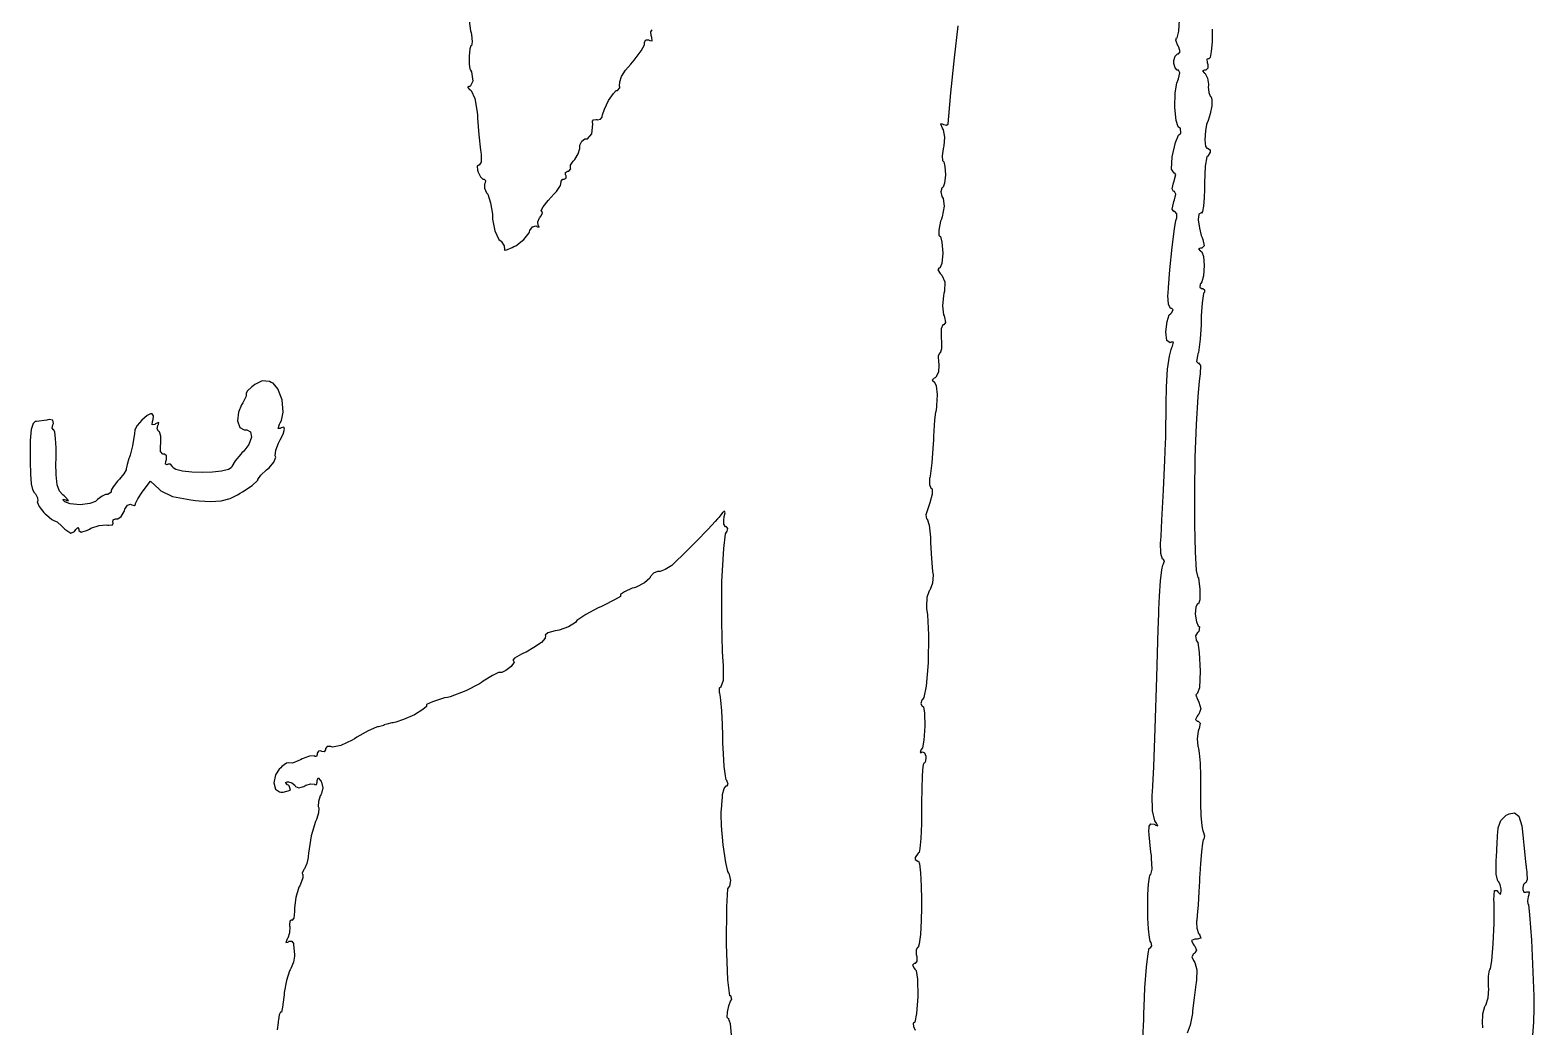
# Model space of a CAD drawing. Extents: x 0.5 to 12, y 0.6 to 18.2.
# Drawn here: x 8.103 to 11.98, y 9.245 to 11.813 of the extents above; entities that cross this region are included whole.
import ezdxf

# ---------------------------------------------------------------- set-up
doc = ezdxf.new("R2010")
doc.units = 0
doc.layers.get('0').update_dxf_attribs({"linetype": 'CONTINUOUS'})

msp = doc.modelspace()

# ---------------------------------------------------------------- linework, layer by layer
at = {"color": 0}
for points in [[(10.9721, 9.2156), (10.9741, 9.26411), (10.9746, 9.28022), (10.975, 9.29671), (10.9773, 9.34603), (10.9811, 9.39887), (10.9853, 9.43435), (10.9883, 9.44764), (10.9899, 9.44814), (10.9913, 9.44863), (10.9948, 9.45421), (10.9934, 9.46213), (10.9923, 9.46376), (10.9907, 9.46625), (10.9889, 9.47569), (10.9865, 9.4975), (10.9851, 9.52556), (10.9846, 9.55643), (10.985, 9.58658), (10.9864, 9.61247), (10.9887, 9.63058), (10.9912, 9.63737), (10.992, 9.63737), (10.9929, 9.63737), (10.9957, 9.65186), (10.9946, 9.67985), (10.9938, 9.68664), (10.9928, 9.69542), (10.9897, 9.72162), (10.9878, 9.74029), (10.9876, 9.75054), (10.9882, 9.75792), (10.9884, 9.76036), (10.9886, 9.76237), (10.9929, 9.76801), (11.0007, 9.76736), (11.0027, 9.76617), (11.0043, 9.76514), (11.0104, 9.76329), (11.006, 9.77106), (11.0042, 9.77339), (11.0026, 9.77556), (10.9971, 9.80197), (10.9962, 9.84196), (10.9967, 9.85092), (10.9977, 9.86604), (10.9999, 9.91487), (11.0038, 10.0142), (11.0081, 10.1465), (11.0118, 10.2686), (11.013, 10.3092), (11.0132, 10.3206), (11.0148, 10.3548), (11.0176, 10.394), (11.0209, 10.4228), (11.0232, 10.4351), (11.0244, 10.4368), (11.0254, 10.4386), (11.0275, 10.4461), (11.0246, 10.4499), (11.0237, 10.4499), (11.0223, 10.4499), (11.0184, 10.4644), (11.0178, 10.4926), (11.0183, 10.4993), (11.019, 10.5099), (11.0212, 10.551), (11.025, 10.6276), (11.0285, 10.7057), (11.0303, 10.7497), (11.0308, 10.7624), (11.0308, 10.7645), (11.0312, 10.7903), (11.0316, 10.8274), (11.0316, 10.8353), (11.0317, 10.85), (11.0329, 10.894), (11.0358, 10.94), (11.0405, 10.9737), (11.0445, 10.9906), (11.0469, 10.9958), (11.0482, 10.999), (11.0507, 11.0094), (11.0449, 11.0092), (11.0435, 11.0083), (11.0423, 11.0076), (11.0341, 11.0133), (11.0311, 11.0356), (11.0343, 11.063), (11.04, 11.0795), (11.0438, 11.0832), (11.0457, 11.0851), (11.05, 11.0924), (11.0464, 11.0957), (11.0453, 11.0957), (11.0435, 11.0957), (11.0381, 11.1069), (11.0365, 11.1292), (11.0369, 11.1348), (11.0379, 11.1501), (11.0417, 11.1958), (11.0475, 11.2542), (11.0534, 11.3011), (11.0569, 11.3231), (11.0583, 11.3275), (11.0591, 11.33), (11.0591, 11.3404), (11.0545, 11.3457), (11.0531, 11.3457), (11.0516, 11.3457), (11.0474, 11.3522), (11.0505, 11.3674), (11.0521, 11.3717), (11.0537, 11.3759), (11.0568, 11.3909), (11.0533, 11.3978), (11.0521, 11.3978), (11.0509, 11.3978), (11.0475, 11.4048), (11.0507, 11.4203), (11.0524, 11.4244), (11.0537, 11.4281), (11.0568, 11.4416), (11.0533, 11.4454), (11.0531, 11.4453), (11.0528, 11.4452), (11.0458, 11.4549), (11.0476, 11.487), (11.0558, 11.5235), (11.0634, 11.543), (11.0678, 11.5462), (11.0694, 11.5475), (11.0686, 11.5606), (11.0668, 11.5618), (11.0632, 11.5643), (11.0581, 11.5803), (11.0541, 11.6137), (11.0555, 11.6517), (11.0595, 11.6763), (11.0624, 11.6838), (11.064, 11.6881), (11.0672, 11.7035), (11.0635, 11.7103), (11.0623, 11.7103), (11.0604, 11.7103), (11.0551, 11.7164), (11.0521, 11.7275), (11.0521, 11.7311), (11.0521, 11.7348), (11.0553, 11.7459), (11.061, 11.752), (11.0629, 11.752), (11.0642, 11.752), (11.0683, 11.7571), (11.0644, 11.7693), (11.0626, 11.7728), (11.061, 11.7757), (11.0571, 11.7875), (11.0589, 11.7936), (11.0596, 11.7936), (11.0608, 11.7936), (11.0646, 11.8104), (11.0684, 11.8686)], [(9.23568, 11.837), (9.23904, 11.8115), (9.24013, 11.8068), (9.24115, 11.8021), (9.24343, 11.7828), (9.24143, 11.7728), (9.24078, 11.7728), (9.23981, 11.7728), (9.23687, 11.7649), (9.23514, 11.7464), (9.23563, 11.7255), (9.23725, 11.7135), (9.23876, 11.7103), (9.241, 11.7055), (9.24457, 11.6822), (9.23817, 11.6685), (9.23606, 11.6685), (9.23475, 11.6685), (9.23096, 11.666), (9.23622, 11.6605), (9.23828, 11.6592), (9.24035, 11.6579), (9.24968, 11.6369), (9.25592, 11.6024), (9.25651, 11.5943), (9.257, 11.5866), (9.26064, 11.5432), (9.26454, 11.5044), (9.26519, 11.499), (9.26585, 11.4935), (9.26594, 11.4728), (9.26101, 11.4651), (9.26101, 11.4651), (9.26036, 11.4655), (9.25618, 11.4629), (9.25667, 11.4528), (9.25743, 11.4499), (9.25814, 11.4471), (9.26417, 11.4352), (9.27051, 11.429), (9.27268, 11.429), (9.27387, 11.429), (9.27761, 11.4259), (9.27669, 11.4197), (9.27576, 11.4181), (9.27485, 11.4167), (9.27463, 11.4061), (9.27968, 11.3945), (9.28142, 11.3924), (9.2831, 11.3904), (9.29053, 11.3688), (9.29508, 11.3391), (9.29531, 11.333), (9.29551, 11.3262), (9.30132, 11.296), (9.31218, 11.2742), (9.31494, 11.2717), (9.31739, 11.2694), (9.32542, 11.2576), (9.32639, 11.2481), (9.32536, 11.247), (9.32536, 11.247), (9.32969, 11.2462), (9.34631, 11.2534), (9.35086, 11.2557), (9.35542, 11.258), (9.37619, 11.2738), (9.38976, 11.2908), (9.39068, 11.2936), (9.39165, 11.2967), (9.39893, 11.3069), (9.40782, 11.3087), (9.40961, 11.3077), (9.41108, 11.3069), (9.41601, 11.3053), (9.41482, 11.3084), (9.41417, 11.3092), (9.41308, 11.3104), (9.41211, 11.3193), (9.41644, 11.3298), (9.41808, 11.3317), (9.41965, 11.3337), (9.42421, 11.3416), (9.42307, 11.3457), (9.42275, 11.3457), (9.42225, 11.3457), (9.42096, 11.3486), (9.42632, 11.3579), (9.43918, 11.374), (9.45475, 11.3918), (9.46007, 11.3977), (9.46246, 11.4003), (9.47054, 11.413), (9.47217, 11.4222), (9.47136, 11.423), (9.47136, 11.423), (9.4764, 11.429), (9.47808, 11.429), (9.47982, 11.429), (9.48519, 11.4321), (9.48525, 11.438), (9.48438, 11.4395), (9.48346, 11.4409), (9.48356, 11.4468), (9.48893, 11.4499), (9.49072, 11.4499), (9.49229, 11.4499), (9.49729, 11.4561), (9.49707, 11.4563), (9.49615, 11.4573), (9.4969, 11.4653), (9.50364, 11.4758), (9.50575, 11.4779), (9.50782, 11.48), (9.51639, 11.4945), (9.52083, 11.5085), (9.52083, 11.5131), (9.52083, 11.5167), (9.52539, 11.5273), (9.53369, 11.5332), (9.53646, 11.5332), (9.54021, 11.5332), (9.55149, 11.5459), (9.55431, 11.5712), (9.55333, 11.5775), (9.55317, 11.5786), (9.55615, 11.5823), (9.56293, 11.5831), (9.56467, 11.5827), (9.56635, 11.5824), (9.57383, 11.5839), (9.57824, 11.5891), (9.5784, 11.5905), (9.57894, 11.5953), (9.58404, 11.6094), (9.59489, 11.6318), (9.60699, 11.6504), (9.61393, 11.6582), (9.61626, 11.6582), (9.61811, 11.6582), (9.62397, 11.665), (9.62381, 11.666), (9.62326, 11.6694), (9.62343, 11.6798), (9.62793, 11.6937), (9.63846, 11.71), (9.65164, 11.726), (9.65625, 11.7311), (9.66054, 11.7359), (9.67828, 11.7601), (9.6875, 11.7754), (9.6875, 11.7805), (9.6875, 11.7826), (9.69092, 11.7887), (9.69797, 11.7884), (9.69971, 11.7873), (9.70117, 11.7864), (9.70719, 11.786), (9.70622, 11.7945), (9.70524, 11.7971), (9.70432, 11.7995), (9.7034, 11.8093), (9.70714, 11.8145)], [(10.4953, 11.8245), (10.4852, 11.7418), (10.476, 11.6521), (10.4707, 11.5918), (10.4693, 11.5716), (10.4692, 11.5706), (10.4654, 11.5678), (10.4586, 11.5695), (10.457, 11.5705), (10.4557, 11.5713), (10.4504, 11.5717), (10.4542, 11.562), (10.4558, 11.5589), (10.4573, 11.5563), (10.461, 11.5374), (10.4592, 11.5156), (10.4581, 11.5114), (10.4569, 11.5075), (10.4542, 11.4893), (10.4555, 11.4771), (10.4564, 11.4762), (10.4588, 11.4737), (10.4618, 11.4621), (10.4632, 11.4405), (10.4608, 11.4194), (10.4573, 11.4086), (10.4548, 11.4068), (10.4534, 11.4059), (10.451, 11.3971), (10.4541, 11.3849), (10.4556, 11.3823), (10.4572, 11.3793), (10.4598, 11.3594), (10.4547, 11.3327), (10.4525, 11.3264), (10.4507, 11.3212), (10.4456, 11.2981), (10.4462, 11.284), (10.4473, 11.2832), (10.4503, 11.2812), (10.454, 11.2668), (10.4562, 11.2386), (10.4538, 11.2118), (10.4486, 11.1999), (10.4469, 11.1999), (10.4461, 11.1999), (10.4437, 11.1954), (10.4493, 11.1866), (10.4514, 11.1845), (10.4541, 11.1818), (10.4614, 11.1648), (10.4603, 11.1408), (10.4589, 11.1346), (10.4578, 11.1299), (10.4558, 11.1034), (10.4584, 11.0802), (10.4596, 11.077), (10.4608, 11.0736), (10.4629, 11.0604), (10.4592, 11.054), (10.4579, 11.054), (10.4564, 11.054), (10.452, 11.0433), (10.4516, 11.0226), (10.4523, 11.0176), (10.4528, 11.0126), (10.453, 10.9919), (10.4497, 10.9811), (10.4486, 10.9811), (10.4475, 10.9811), (10.4443, 10.9731), (10.4449, 10.9577), (10.4456, 10.9539), (10.4463, 10.9498), (10.4455, 10.9317), (10.4385, 10.9191), (10.4364, 10.9176), (10.4343, 10.9164), (10.4292, 10.9112), (10.4315, 10.9084), (10.4323, 10.9084), (10.4337, 10.9084), (10.4392, 10.8968), (10.4414, 10.8745), (10.4413, 10.8691), (10.441, 10.8638), (10.4396, 10.8416), (10.4382, 10.8301), (10.4378, 10.8301), (10.4371, 10.8301), (10.4352, 10.8087), (10.4324, 10.7672), (10.4319, 10.7572), (10.4314, 10.7472), (10.4277, 10.6988), (10.4237, 10.6642), (10.423, 10.661), (10.4223, 10.6578), (10.4222, 10.643), (10.4258, 10.633), (10.4271, 10.6322), (10.4284, 10.6314), (10.4291, 10.6175), (10.4232, 10.5953), (10.4211, 10.5903), (10.419, 10.5853), (10.4129, 10.5647), (10.4139, 10.554), (10.4143, 10.554), (10.4158, 10.554), (10.4207, 10.538), (10.4243, 10.5069), (10.4246, 10.4993), (10.4249, 10.4919), (10.4271, 10.4517), (10.43, 10.4181), (10.4306, 10.4138), (10.4312, 10.4096), (10.4298, 10.3884), (10.424, 10.3724), (10.4224, 10.3707), (10.4207, 10.369), (10.415, 10.3518), (10.414, 10.3283), (10.4146, 10.3235), (10.4168, 10.3065), (10.4195, 10.255), (10.4189, 10.1831), (10.4134, 10.1228), (10.4076, 10.0941), (10.4037, 10.0888), (10.4025, 10.0872), (10.4, 10.0787), (10.4023, 10.0721), (10.4035, 10.0713), (10.4062, 10.0697), (10.4091, 10.0537), (10.4103, 10.0199), (10.4074, 9.98389), (10.4035, 9.96425), (10.4007, 9.95969), (10.3996, 9.95801), (10.3977, 9.95215), (10.4015, 9.95215), (10.4025, 9.95269), (10.4035, 9.9534), (10.4093, 9.95133), (10.4122, 9.94243), (10.4122, 9.93946), (10.4122, 9.93631), (10.4105, 9.92686), (10.407, 9.92344), (10.4066, 9.92361), (10.4066, 9.92361), (10.4045, 9.91596), (10.4028, 9.89247), (10.4018, 9.85688), (10.4015, 9.82379), (10.4015, 9.81278), (10.4015, 9.8016), (10.401, 9.76801), (10.3994, 9.73058), (10.3969, 9.70438), (10.3949, 9.69407), (10.3937, 9.69336), (10.3926, 9.69265), (10.3854, 9.68153), (10.3854, 9.67779), (10.3854, 9.67643), (10.3923, 9.67165), (10.3932, 9.67219), (10.3932, 9.67219), (10.3963, 9.66515), (10.3988, 9.64225), (10.4004, 9.60721), (10.401, 9.57437), (10.401, 9.56342), (10.401, 9.5524), (10.4003, 9.51938), (10.3984, 9.48324), (10.3955, 9.45888), (10.3929, 9.44987), (10.392, 9.44987), (10.3908, 9.44987), (10.3872, 9.44379), (10.3877, 9.43192), (10.3885, 9.42904), (10.3892, 9.42622), (10.3891, 9.41433), (10.3847, 9.40821), (10.3832, 9.40821), (10.382, 9.40821), (10.3784, 9.4044), (10.3825, 9.39606), (10.3844, 9.39378), (10.3874, 9.39025), (10.3906, 9.36778), (10.3917, 9.32346), (10.3883, 9.27946), (10.3841, 9.25754), (10.381, 9.25444), (10.3802, 9.25369), (10.3803, 9.24625), (10.3851, 9.2366)], [(11.151, 11.8155), (11.151, 11.8074), (11.1503, 11.7831), (11.1483, 11.7583), (11.1452, 11.7429), (11.1417, 11.739), (11.1414, 11.7391), (11.1406, 11.7396), (11.1366, 11.7382), (11.1376, 11.73), (11.1385, 11.7276), (11.1395, 11.725), (11.1398, 11.7151), (11.1343, 11.7102), (11.1325, 11.7101), (11.1308, 11.7101), (11.1255, 11.7082), (11.1296, 11.7034), (11.1312, 11.7023), (11.1328, 11.7013), (11.1387, 11.6899), (11.141, 11.6741), (11.1408, 11.6708), (11.1405, 11.6675), (11.1417, 11.6526), (11.1455, 11.6428), (11.1466, 11.6421), (11.1481, 11.6412), (11.1501, 11.6341), (11.1496, 11.6187), (11.1455, 11.5981), (11.1402, 11.5806), (11.138, 11.5749), (11.1361, 11.5699), (11.133, 11.5539), (11.1313, 11.531), (11.133, 11.5135), (11.1376, 11.5085), (11.138, 11.5087), (11.1388, 11.5092), (11.1458, 11.5047), (11.1458, 11.5032), (11.1458, 11.4993), (11.1391, 11.4886), (11.138, 11.4879), (11.1369, 11.4872), (11.1326, 11.4631), (11.1305, 11.42), (11.1306, 11.4099), (11.1306, 11.403), (11.13, 11.3819), (11.1284, 11.3597), (11.1259, 11.3457), (11.1229, 11.3418), (11.1228, 11.3418), (11.1219, 11.3424), (11.1165, 11.3395), (11.1149, 11.325), (11.1176, 11.3031), (11.1224, 11.2846), (11.1247, 11.2787), (11.1266, 11.2738), (11.1297, 11.2579), (11.124, 11.2518), (11.1221, 11.2518), (11.1203, 11.2518), (11.115, 11.2499), (11.1193, 11.2451), (11.121, 11.244), (11.1237, 11.2421), (11.128, 11.2303), (11.1303, 11.2065), (11.128, 11.1806), (11.1237, 11.1646), (11.121, 11.1601), (11.1199, 11.1584), (11.119, 11.1514), (11.1235, 11.1478), (11.125, 11.1478), (11.1265, 11.1478), (11.1311, 11.1444), (11.1305, 11.1379), (11.1295, 11.1362), (11.1285, 11.1347), (11.1245, 11.111), (11.1224, 11.0776), (11.1224, 11.0665), (11.1224, 11.0541), (11.1199, 11.0168), (11.1151, 10.983), (11.1139, 10.9789), (11.1126, 10.9744), (11.1105, 10.9592), (11.1148, 10.9552), (11.1153, 10.9555), (11.1155, 10.9557), (11.1206, 10.9489), (11.1197, 10.9277), (11.1188, 10.9218), (11.1168, 10.9089), (11.1133, 10.8696), (11.1091, 10.7968), (11.1062, 10.7118), (11.1048, 10.6233), (11.1048, 10.5397), (11.1064, 10.4694), (11.1097, 10.421), (11.1134, 10.403), (11.1147, 10.403), (11.1151, 10.403), (11.1166, 10.3931), (11.1185, 10.3738), (11.1189, 10.3691), (11.1192, 10.3645), (11.1184, 10.3453), (11.1151, 10.3353), (11.114, 10.3353), (11.1125, 10.3353), (11.1081, 10.3272), (11.107, 10.3086), (11.1101, 10.2887), (11.1144, 10.2781), (11.117, 10.2765), (11.1181, 10.2758), (11.1163, 10.2635), (11.1144, 10.2622), (11.1124, 10.261), (11.1073, 10.2526), (11.109, 10.2423), (11.1104, 10.2401), (11.1134, 10.2353), (11.1173, 10.2095), (11.1199, 10.1615), (11.118, 10.1185), (11.1115, 10.1028), (11.1115, 10.1028), (11.1112, 10.103), (11.1084, 10.1003), (11.1126, 10.089), (11.1143, 10.0859), (11.1166, 10.0815), (11.1212, 10.0648), (11.1164, 10.0511), (11.114, 10.0482), (11.112, 10.0457), (11.1074, 10.0368), (11.1116, 10.0332), (11.1131, 10.0332), (11.1146, 10.0332), (11.1194, 10.0273), (11.1171, 10.0136), (11.1157, 10.0098), (11.1144, 10.0066), (11.1117, 9.98708), (11.1134, 9.96838), (11.1145, 9.9655), (11.1155, 9.96268), (11.1172, 9.95047), (11.1193, 9.92481), (11.1204, 9.89214), (11.1206, 9.86513), (11.1204, 9.85612), (11.1202, 9.84722), (11.1203, 9.82042), (11.1215, 9.78863), (11.1237, 9.76426), (11.1255, 9.75304), (11.1267, 9.75071), (11.1278, 9.74843), (11.1305, 9.73699), (11.1293, 9.72851), (11.1285, 9.72765), (11.1276, 9.72683), (11.1257, 9.71804), (11.1229, 9.6964), (11.1203, 9.66596), (11.1187, 9.63894), (11.1183, 9.62993), (11.1178, 9.62067), (11.1164, 9.59278), (11.1143, 9.55919), (11.1122, 9.53293), (11.111, 9.52046), (11.1105, 9.51758), (11.11, 9.51476), (11.1109, 9.49908), (11.1157, 9.48551), (11.1172, 9.48372), (11.1188, 9.48178), (11.121, 9.47374), (11.1122, 9.47071), (11.1094, 9.47071), (11.1063, 9.47071), (11.0973, 9.46778), (11.1013, 9.4585), (11.1034, 9.456), (11.1056, 9.4534), (11.1101, 9.44308), (11.1062, 9.43554), (11.1042, 9.43425), (11.1021, 9.433), (11.098, 9.42563), (11.1023, 9.41569), (11.1044, 9.41314), (11.1062, 9.41103), (11.111, 9.39204), (11.1105, 9.36535), (11.1095, 9.35938), (11.1086, 9.35394), (11.1039, 9.31993), (11.1002, 9.28618), (11.0998, 9.28082), (11.0993, 9.2755), (11.094, 9.24908), (11.086, 9.22911)], [(9.91146, 9.22418), (9.90929, 9.25299), (9.90419, 9.26628), (9.90419, 9.26628), (9.90386, 9.26611), (9.90044, 9.26947), (9.90104, 9.28256), (9.905, 9.29953), (9.9094, 9.31108), (9.91151, 9.31451), (9.91237, 9.31597), (9.9101, 9.32487), (9.90935, 9.32487), (9.90744, 9.32487), (9.90192, 9.36621), (9.89828, 9.45844), (9.89919, 9.55404), (9.90235, 9.60101), (9.90533, 9.60553), (9.9069, 9.60796), (9.90978, 9.62201), (9.90603, 9.63786), (9.90429, 9.64111), (9.90192, 9.64561), (9.89686, 9.66851), (9.89003, 9.71403), (9.88558, 9.76324), (9.8845, 9.79215), (9.88525, 9.80143), (9.88536, 9.80322), (9.88661, 9.81831), (9.88813, 9.83692), (9.88846, 9.8405), (9.88872, 9.84407), (9.89247, 9.85889), (9.8974, 9.86654), (9.89908, 9.86654), (9.89996, 9.86654), (9.90256, 9.87039), (9.90039, 9.87776), (9.89925, 9.87956), (9.89811, 9.88135), (9.89589, 9.89204), (9.89285, 9.91629), (9.89051, 9.94889), (9.88937, 9.977), (9.88921, 9.98633), (9.889, 9.99593), (9.88803, 10.0246), (9.88624, 10.0595), (9.88406, 10.0872), (9.88249, 10.1005), (9.88172, 10.1038), (9.88092, 10.107), (9.88043, 10.1189), (9.88476, 10.1222), (9.88531, 10.1218), (9.88531, 10.1218), (9.89051, 10.1382), (9.89057, 10.1768), (9.88997, 10.1866), (9.88829, 10.212), (9.88633, 10.2881), (9.88704, 10.3927), (9.8915, 10.4777), (9.89611, 10.5156), (9.89908, 10.5202), (9.90022, 10.522), (9.90207, 10.5294), (9.8986, 10.5332), (9.89746, 10.5332), (9.89606, 10.5332), (9.89182, 10.5401), (9.89171, 10.5534), (9.89242, 10.5566), (9.89307, 10.5598), (9.89486, 10.5696), (9.89382, 10.5735), (9.88786, 10.5685), (9.87853, 10.5577), (9.87549, 10.554), (9.86974, 10.5473), (9.85172, 10.5277), (9.82069, 10.4954), (9.78825, 10.4632), (9.76731, 10.4433), (9.76014, 10.4368), (9.75732, 10.4343), (9.74094, 10.424), (9.72792, 10.4186), (9.72364, 10.4186), (9.72038, 10.4186), (9.71067, 10.4142), (9.70264, 10.4056), (9.70187, 10.4035), (9.70107, 10.4014), (9.68733, 10.3894), (9.66542, 10.3783), (9.66054, 10.3766), (9.65565, 10.3751), (9.63542, 10.3662), (9.625, 10.3595), (9.625, 10.3573), (9.625, 10.3543), (9.61029, 10.3454), (9.58182, 10.3308), (9.57497, 10.3278), (9.56808, 10.3248), (9.53564, 10.3076), (9.51329, 10.2919), (9.51144, 10.2896), (9.50956, 10.2874), (9.49132, 10.2762), (9.46696, 10.2675), (9.46203, 10.2666), (9.45708, 10.2657), (9.43821, 10.2604), (9.43132, 10.2547), (9.43132, 10.2547), (9.43229, 10.2537), (9.43153, 10.2468), (9.42139, 10.2357), (9.40213, 10.2222), (9.38189, 10.2109), (9.375, 10.2076), (9.36996, 10.2052), (9.35194, 10.195), (9.34765, 10.1897), (9.34765, 10.1897), (9.34864, 10.1897), (9.35146, 10.1846), (9.34347, 10.1738), (9.32964, 10.1631), (9.31922, 10.1582), (9.31575, 10.1582), (9.3106, 10.1582), (9.29519, 10.1507), (9.27154, 10.136), (9.26693, 10.1324), (9.26226, 10.1289), (9.22715, 10.1106), (9.18653, 10.0959), (9.1791, 10.0942), (9.17165, 10.0925), (9.1409, 10.083), (9.125, 10.0758), (9.125, 10.0733), (9.125, 10.0707), (9.11604, 10.0628), (9.09412, 10.0493), (9.06625, 10.0367), (9.04644, 10.03), (9.03965, 10.0288), (9.03635, 10.0282), (9.02268, 10.0252), (9.01563, 10.0234), (9.01563, 10.0227), (9.01563, 10.0215), (9.00131, 10.0184), (8.99903, 10.018), (8.99675, 10.0175), (8.97472, 10.0077), (8.94547, 9.99138), (8.93961, 9.98763), (8.93371, 9.98394), (8.90463, 9.97038), (8.88286, 9.96593), (8.88069, 9.96674), (8.87847, 9.96761), (8.86931, 9.96756), (8.86458, 9.96251), (8.86458, 9.96078), (8.86458, 9.95915), (8.86149, 9.9541), (8.85558, 9.95421), (8.85417, 9.95508), (8.85271, 9.956), (8.84679, 9.95589), (8.84375, 9.95053), (8.84375, 9.94874), (8.84375, 9.947), (8.84179, 9.94168), (8.83789, 9.94185), (8.83724, 9.94249), (8.83632, 9.94342), (8.82379, 9.9426), (8.80485, 9.93571), (8.80078, 9.93354), (8.79665, 9.93143), (8.77963, 9.92475), (8.77083, 9.92507), (8.77083, 9.92518), (8.77083, 9.92518), (8.7646, 9.92453), (8.7525, 9.91564), (8.74957, 9.91297), (8.74539, 9.90924), (8.73617, 9.89421), (8.73182, 9.87392), (8.73643, 9.85742), (8.74653, 9.85037), (8.75, 9.85021), (8.75612, 9.84999), (8.77479, 9.85493), (8.77175, 9.86615), (8.76938, 9.86768), (8.76725, 9.86903), (8.76183, 9.87446), (8.76617, 9.87679), (8.76764, 9.87679), (8.76932, 9.87685), (8.77826, 9.87386), (8.7856, 9.86794), (8.78651, 9.86649), (8.78754, 9.86481), (8.79606, 9.86133), (8.80871, 9.86453), (8.81179, 9.86615), (8.81435, 9.86757), (8.82699, 9.87136), (8.83626, 9.87056), (8.83718, 9.86962), (8.83778, 9.86903), (8.84185, 9.86936), (8.84386, 9.87582), (8.84392, 9.87782), (8.84392, 9.88015), (8.84576, 9.88715), (8.85194, 9.8801), (8.85363, 9.8775), (8.85508, 9.87522), (8.85775, 9.86133), (8.85439, 9.84608), (8.85281, 9.8431), (8.85135, 9.84044), (8.84674, 9.82574), (8.84625, 9.81299), (8.8469, 9.81125), (8.8475, 9.80957), (8.84711, 9.79688), (8.84283, 9.78233), (8.84153, 9.77968), (8.83892, 9.77463), (8.82769, 9.73747), (8.82075, 9.69299), (8.82032, 9.68425), (8.82015, 9.68143), (8.81663, 9.66575), (8.81076, 9.65218), (8.8094, 9.65039), (8.80806, 9.6486), (8.80442, 9.64122), (8.80583, 9.63737), (8.80632, 9.63737), (8.80643, 9.63737), (8.80681, 9.62896), (8.80051, 9.61268), (8.79856, 9.60872), (8.79656, 9.60482), (8.78863, 9.57883), (8.78504, 9.55176), (8.78526, 9.54719), (8.78543, 9.54269), (8.78358, 9.52561), (8.77821, 9.51947), (8.77783, 9.51969), (8.77707, 9.52018), (8.77263, 9.51779), (8.77192, 9.50836), (8.77235, 9.50569), (8.77279, 9.50304), (8.77186, 9.48774), (8.76764, 9.47368), (8.76639, 9.47168), (8.76503, 9.46962), (8.76237, 9.46246), (8.76779, 9.4636), (8.76926, 9.46446), (8.77089, 9.4655), (8.77806, 9.46576), (8.78228, 9.46018), (8.7825, 9.45828), (8.78267, 9.45643), (8.78489, 9.43121), (8.7851, 9.42904), (8.78526, 9.42692), (8.78239, 9.41183), (8.77567, 9.39535), (8.77393, 9.39247), (8.77219, 9.3896), (8.76411, 9.36475), (8.75862, 9.33344), (8.75825, 9.32736), (8.75782, 9.32135), (8.75456, 9.29622), (8.75114, 9.28321), (8.75, 9.28321), (8.74897, 9.28321), (8.74588, 9.27632), (8.74343, 9.26303), (8.74328, 9.25976), (8.74306, 9.25657), (8.74056, 9.23708)], [(11.8485, 9.2424), (11.8479, 9.24794), (11.8472, 9.25315), (11.8479, 9.27869), (11.8531, 9.29764), (11.8547, 9.29953), (11.8563, 9.30143), (11.8619, 9.3195), (11.8636, 9.34321), (11.8632, 9.34793), (11.8628, 9.35271), (11.8628, 9.37532), (11.8653, 9.39128), (11.8662, 9.39268), (11.8679, 9.39578), (11.8712, 9.41564), (11.8751, 9.45888), (11.8773, 9.51193), (11.8776, 9.55137), (11.8772, 9.56446), (11.8769, 9.57249), (11.8783, 9.59668), (11.8849, 9.59668), (11.8855, 9.59571), (11.8872, 9.5931), (11.8937, 9.58599), (11.8956, 9.59478), (11.8956, 9.59765), (11.8956, 9.6001), (11.8934, 9.6116), (11.8889, 9.61957), (11.8878, 9.62022), (11.8867, 9.62093), (11.883, 9.63851), (11.8824, 9.66862), (11.8828, 9.67551), (11.8832, 9.68246), (11.8854, 9.71929), (11.8873, 9.74994), (11.8875, 9.75375), (11.8878, 9.75819), (11.8948, 9.77707), (11.9087, 9.79047), (11.9124, 9.79215), (11.9164, 9.794), (11.9299, 9.79633), (11.9415, 9.78771), (11.9487, 9.76346), (11.9526, 9.73144), (11.9534, 9.72071), (11.9538, 9.71425), (11.9571, 9.67919), (11.9607, 9.64914), (11.9613, 9.64518), (11.9619, 9.64128), (11.9623, 9.62494), (11.9595, 9.61654), (11.9586, 9.61654), (11.9573, 9.61654), (11.9534, 9.61208), (11.9513, 9.60406), (11.9513, 9.60135), (11.9513, 9.59918), (11.9544, 9.59256), (11.9604, 9.59185), (11.9618, 9.59267), (11.9628, 9.59332), (11.9675, 9.59272), (11.9668, 9.58507), (11.966, 9.58279), (11.9651, 9.58057), (11.9631, 9.56972), (11.9644, 9.56185), (11.9651, 9.56108), (11.9662, 9.56006), (11.9689, 9.53336), (11.9734, 9.46881), (11.9773, 9.38618), (11.9794, 9.3246), (11.9798, 9.30404), (11.98, 9.29243), (11.9786, 9.25738), (11.9746, 9.2015)]]:
    msp.add_lwpolyline(points, dxfattribs=at)
msp.add_lwpolyline([(8.229, 10.526), (8.229, 10.5244), (8.23519, 10.5195), (8.25142, 10.5252), (8.25646, 10.5278), (8.26019, 10.5297), (8.28157, 10.5367), (8.30083, 10.5386), (8.3036, 10.5381), (8.30632, 10.5376), (8.31586, 10.5384), (8.31793, 10.5433), (8.31739, 10.5442), (8.31657, 10.5454), (8.31743, 10.5512), (8.32406, 10.554), (8.32628, 10.554), (8.32932, 10.554), (8.3386, 10.5605), (8.34625, 10.5729), (8.34706, 10.5759), (8.34782, 10.5789), (8.35433, 10.5894), (8.36231, 10.5919), (8.36387, 10.5909), (8.3654, 10.59), (8.37181, 10.5885), (8.37517, 10.5915), (8.37522, 10.5924), (8.37522, 10.5936), (8.38103, 10.6058), (8.39208, 10.6226), (8.39475, 10.626), (8.41401, 10.651), (8.43674, 10.6299), (8.44069, 10.6262), (8.47076, 10.6121), (8.51758, 10.603), (8.53, 10.6017), (8.53965, 10.6008), (8.56879, 10.5988), (8.59608, 10.6002), (8.61897, 10.6068), (8.63846, 10.6164), (8.64475, 10.62), (8.65082, 10.6234), (8.67632, 10.6404), (8.69, 10.653), (8.69015, 10.6542), (8.69032, 10.6555), (8.69824, 10.6664), (8.71268, 10.6802), (8.7161, 10.6829), (8.71946, 10.6856), (8.73215, 10.7003), (8.73676, 10.713), (8.73611, 10.7147), (8.73546, 10.7164), (8.73693, 10.7308), (8.7436, 10.749), (8.74556, 10.7524), (8.74821, 10.7573), (8.75549, 10.7725), (8.75944, 10.7854), (8.75726, 10.7906), (8.75076, 10.7889), (8.74897, 10.7878), (8.74772, 10.7871), (8.74268, 10.7871), (8.74669, 10.798), (8.74854, 10.8013), (8.75179, 10.8075), (8.75569, 10.8293), (8.7531, 10.8608), (8.74229, 10.8888), (8.73014, 10.9035), (8.72499, 10.9058), (8.7206, 10.9078), (8.70199, 10.9099), (8.68283, 10.9003), (8.67817, 10.8965), (8.67481, 10.8939), (8.66297, 10.8827), (8.66054, 10.877), (8.66054, 10.877), (8.66054, 10.877), (8.66064, 10.8701), (8.65386, 10.8567), (8.65175, 10.8534), (8.64811, 10.8479), (8.64057, 10.8289), (8.63835, 10.8063), (8.64458, 10.7897), (8.65533, 10.7832), (8.6589, 10.7832), (8.66217, 10.7832), (8.67204, 10.7782), (8.67464, 10.7649), (8.66694, 10.746), (8.6544, 10.7289), (8.64953, 10.7239), (8.64643, 10.7208), (8.63238, 10.7038), (8.62315, 10.6893), (8.62256, 10.6874), (8.6219, 10.6855), (8.61453, 10.6814), (8.59717, 10.677), (8.57357, 10.6744), (8.54688, 10.6735), (8.52018, 10.6743), (8.49658, 10.6769), (8.47922, 10.6811), (8.4719, 10.6852), (8.47125, 10.6871), (8.47065, 10.6889), (8.46544, 10.6946), (8.45882, 10.695), (8.45757, 10.6942), (8.45676, 10.6937), (8.45269, 10.6948), (8.4535, 10.7023), (8.45438, 10.7045), (8.45524, 10.7069), (8.45514, 10.7161), (8.4496, 10.7207), (8.44781, 10.7207), (8.44581, 10.7207), (8.43978, 10.7277), (8.43929, 10.7428), (8.44011, 10.747), (8.44075, 10.7506), (8.44092, 10.7673), (8.43718, 10.7782), (8.43593, 10.779), (8.43463, 10.7798), (8.43147, 10.7863), (8.43278, 10.7944), (8.43375, 10.796), (8.43451, 10.7972), (8.43528, 10.8021), (8.42876, 10.7999), (8.42692, 10.7987), (8.42497, 10.7975), (8.41775, 10.7961), (8.41872, 10.8049), (8.41976, 10.8075), (8.42068, 10.8099), (8.42171, 10.8198), (8.41824, 10.8249), (8.4171, 10.8249), (8.41422, 10.8249), (8.40565, 10.8201), (8.39165, 10.8086), (8.37956, 10.7946), (8.37408, 10.7856), (8.37369, 10.7824), (8.3725, 10.7738), (8.36729, 10.7425), (8.36111, 10.7183), (8.35943, 10.7132), (8.3584, 10.71), (8.35385, 10.6944), (8.35113, 10.6831), (8.35101, 10.6819), (8.35086, 10.6808), (8.34483, 10.6703), (8.33388, 10.6564), (8.33132, 10.6537), (8.32872, 10.6509), (8.31799, 10.6369), (8.3125, 10.628), (8.3125, 10.625), (8.3125, 10.6229), (8.3041, 10.6165), (8.30132, 10.6165), (8.29829, 10.6165), (8.28917, 10.6123), (8.27767, 10.6041), (8.27572, 10.6021), (8.2724, 10.5988), (8.25782, 10.5935), (8.23215, 10.5904), (8.20676, 10.5929), (8.19276, 10.5979), (8.18989, 10.6011), (8.18935, 10.6017), (8.18907, 10.6047), (8.19586, 10.6027), (8.19792, 10.6017), (8.19879, 10.6012), (8.20236, 10.6018), (8.19417, 10.6105), (8.19125, 10.613), (8.18799, 10.6158), (8.17969, 10.6257), (8.17313, 10.6421), (8.17042, 10.6677), (8.17019, 10.6977), (8.17042, 10.7077), (8.17051, 10.715), (8.17036, 10.737), (8.16922, 10.761), (8.16715, 10.7773), (8.16504, 10.7832), (8.16439, 10.7832), (8.16347, 10.7832), (8.16075, 10.7876), (8.16178, 10.796), (8.1626, 10.798), (8.16342, 10.8002), (8.16222, 10.8084), (8.15229, 10.8098), (8.14925, 10.8092), (8.1466, 10.8087), (8.12007, 10.805), (8.11849, 10.8048), (8.11654, 10.8047), (8.111, 10.7999), (8.10628, 10.7845), (8.10394, 10.7563), (8.10346, 10.7237), (8.10357, 10.7129), (8.10363, 10.702), (8.10422, 10.6694), (8.10596, 10.644), (8.10954, 10.6298), (8.1141, 10.6223), (8.116, 10.6201), (8.11746, 10.6183), (8.12235, 10.6085), (8.12315, 10.5999), (8.12261, 10.5987), (8.12201, 10.5976), (8.12674, 10.5862), (8.13921, 10.5706), (8.14258, 10.5674), (8.14589, 10.5643), (8.15956, 10.5526), (8.16667, 10.5492), (8.16667, 10.5492), (8.16667, 10.5492), (8.17313, 10.5462), (8.18571, 10.535), (8.18875, 10.532), (8.19303, 10.5277), (8.20817, 10.5171), (8.21821, 10.5216), (8.21983, 10.5241), (8.22114, 10.5263), (8.22661, 10.5317), (8.22894, 10.5275), (8.229, 10.526)], close=True, dxfattribs=at)

doc.saveas('drawing.dxf')
